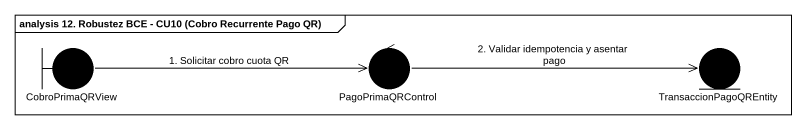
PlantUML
@startuml
mainframe analysis 12. Robustez BCE - CU10 (Cobro Recurrente Pago QR)
boundary CobroPrimaQRView #000000
control PagoPrimaQRControl #000000
entity TransaccionPagoQREntity #000000
CobroPrimaQRView -right-> PagoPrimaQRControl : 1. Solicitar cobro cuota QR
PagoPrimaQRControl -right-> TransaccionPagoQREntity : 2. Validar idempotencia y asentar pago
@enduml
